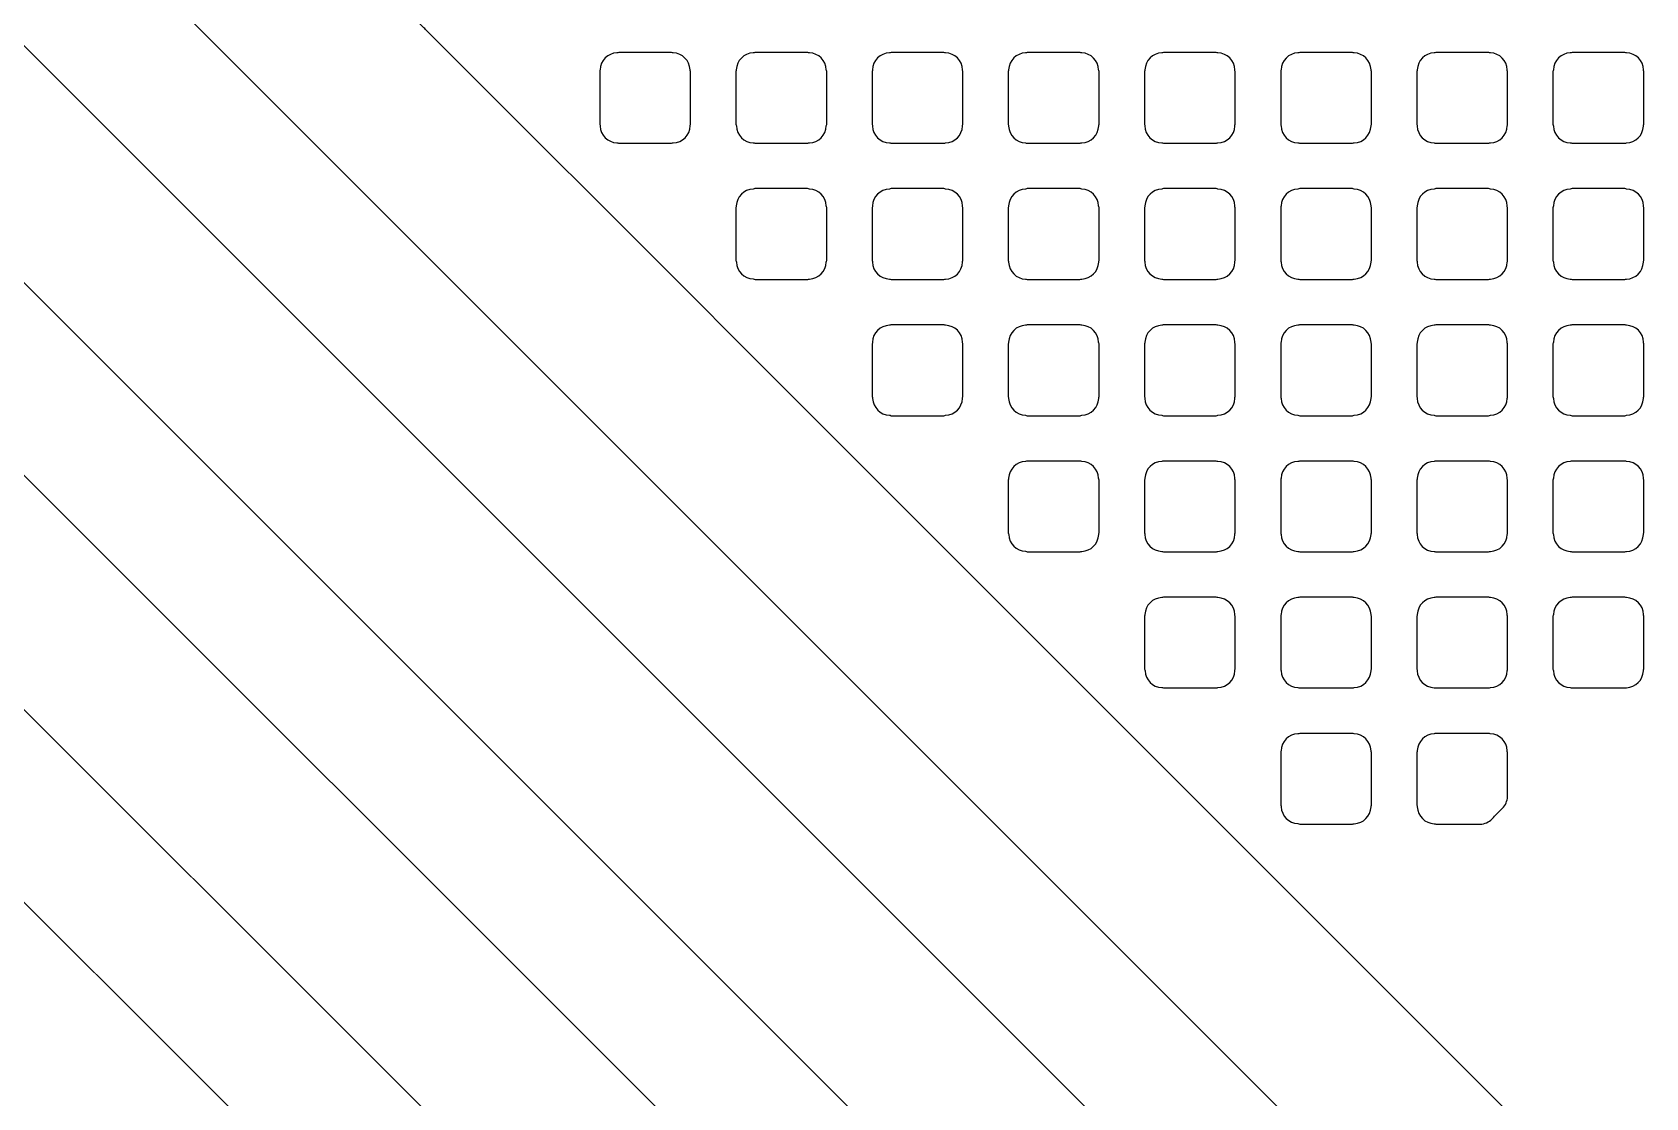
# Model space of a CAD drawing. Extents: x 3811 to 4077, y -444 to -307.
# Drawn here: x 3992.601 to 3994.406, y -385.253 to -384.061 of the extents above; entities that cross this region are included whole.
import ezdxf

# ---------------------------------------------------------------- set-up
doc = ezdxf.new("R2010")
doc.units = 0
doc.layers.add('gbr-dxf', color=7, linetype='Continuous')

msp = doc.modelspace()

# ---------------------------------------------------------------- linework, layer by layer
at = {"layer": 'gbr-dxf', "linetype": 'Continuous'}
for points in [[(3994.4465, -385.9312), (3991.9084, -383.3931, -0.047409), (3991.8986, -383.3826, -0.163793), (3989.9024, -377.4523, -0.009935)], [(3990.0548, -377.4545, 0.163577), (3992.0164, -383.2857), (3994.5558, -385.8251, -0.008901)], [(3993.9448, -386.3878), (3991.3972, -383.8402, -0.041025), (3991.3892, -383.8307, -0.164875), (3989.2299, -377.4605, -0.009972)], [(3989.3823, -377.4626, 0.164763), (3991.5087, -383.7362), (3994.0498, -386.2772, -0.013686)], [(3994.2202, -386.1856), (3991.6493, -383.6147, -0.041071), (3991.641, -383.6054, -0.164322), (3989.5639, -377.4599, -0.007717)], [(3989.7163, -377.4601, 0.164179), (3991.7589, -383.5087), (3994.3264, -386.0762, -0.008541)], [(3994.6802, -385.6974), (3993.3644, -384.3815, -0.019428), (3993.3631, -384.3802), (3993.0407, -384.0577, -0.028666), (3993.0387, -384.0557), (3992.9072, -383.9242, -0.01762), (3992.906, -383.923), (3992.8879, -383.9049, -0.018376), (3992.8867, -383.9037), (3992.7555, -383.7725, -0.035312), (3992.753, -383.77), (3992.45, -383.4669, -0.016557), (3992.4489, -383.4659), (3992.4316, -383.4486, -0.041127), (3992.4287, -383.4456), (3992.2983, -383.3152, -0.034494), (3992.2958, -383.3128), (3992.279, -383.2959, -0.034732), (3992.2765, -383.2935), (3992.154, -383.1709, -0.047936), (3992.1507, -383.1674, -0.015201), (3991.8174, -382.6977)]]:
    msp.add_lwpolyline(points, format="xyb", dxfattribs=at)
for points in [[(3993.2355, -384.164, -0.127205), (3993.236, -384.1658, 0.393776), (3993.2547, -384.1845, -0.127694), (3993.2566, -384.185), (3993.3159, -384.185, -0.098843), (3993.3178, -384.1846, 0.393729), (3993.3367, -384.1657, -0.095482), (3993.3371, -384.1639), (3993.3371, -384.1047, -0.098843), (3993.3366, -384.1028, 0.393729), (3993.3178, -384.0839, -0.09841), (3993.3159, -384.0835), (3993.2567, -384.0835, -0.101214), (3993.2548, -384.0839, 0.393729), (3993.2359, -384.1028, -0.092282), (3993.2355, -384.1046)], [(3993.3879, -384.1638, -0.101214), (3993.3884, -384.1657, 0.393729), (3993.4072, -384.1846, -0.09841), (3993.4091, -384.185), (3993.4683, -384.185, -0.095462), (3993.4702, -384.1846, 0.393729), (3993.489, -384.1657, -0.095482), (3993.4895, -384.1639), (3993.4895, -384.1047, -0.098843), (3993.489, -384.1028, 0.393729), (3993.4701, -384.0839, -0.101678), (3993.4682, -384.0835), (3993.4092, -384.0835, -0.104567), (3993.4071, -384.0839, 0.393729), (3993.3883, -384.1028, -0.092282), (3993.3879, -384.1046)], [(3993.5403, -384.1639, -0.098843), (3993.5407, -384.1658, 0.393729), (3993.5596, -384.1846, -0.092282), (3993.5614, -384.185), (3993.6208, -384.185, -0.089302), (3993.6225, -384.1847, 0.393729), (3993.6414, -384.1658, -0.09841), (3993.6418, -384.1639), (3993.6418, -384.1045, -0.089302), (3993.6415, -384.1027, 0.393729), (3993.6226, -384.0839, -0.095482), (3993.6207, -384.0835), (3993.5615, -384.0835, -0.098843), (3993.5596, -384.0839, 0.393729), (3993.5407, -384.1028, -0.101678), (3993.5403, -384.1047)], [(3993.6926, -384.1639, -0.098843), (3993.6931, -384.1658, 0.393729), (3993.7119, -384.1847, -0.088868), (3993.7137, -384.185), (3993.7731, -384.185, -0.098843), (3993.775, -384.1846, 0.393729), (3993.7939, -384.1657, -0.09841), (3993.7943, -384.1638), (3993.7943, -384.1047, -0.101214), (3993.7938, -384.1028, 0.393729), (3993.775, -384.0839, -0.09841), (3993.7731, -384.0835), (3993.7139, -384.0835, -0.101214), (3993.712, -384.0839, 0.393729), (3993.6931, -384.1028, -0.101678), (3993.6926, -384.1047)], [(3993.8451, -384.1639, -0.095462), (3993.8455, -384.1657, 0.393729), (3993.8644, -384.1846, -0.095482), (3993.8662, -384.185), (3993.9256, -384.185, -0.092621), (3993.9273, -384.1846, 0.393729), (3993.9462, -384.1658, -0.101678), (3993.9467, -384.1638), (3993.9467, -384.1048, -0.104567), (3993.9462, -384.1028, 0.393729), (3993.9273, -384.0839, -0.104195), (3993.9253, -384.0835), (3993.8663, -384.0835, -0.095462), (3993.8644, -384.0839, 0.393729), (3993.8456, -384.1027, -0.09841), (3993.8451, -384.1046)], [(3993.9975, -384.1638, -0.101214), (3993.998, -384.1657, 0.393729), (3994.0168, -384.1846, -0.09841), (3994.0187, -384.185), (3994.0779, -384.185, -0.095462), (3994.0798, -384.1846, 0.393729), (3994.0986, -384.1657, -0.095482), (3994.0991, -384.1639), (3994.0991, -384.1047, -0.098843), (3994.0986, -384.1028, 0.393729), (3994.0797, -384.0839, -0.101678), (3994.0778, -384.0835), (3994.0188, -384.0835, -0.104567), (3994.0167, -384.0839, 0.393729), (3993.9979, -384.1028, -0.092282), (3993.9975, -384.1046)], [(3994.1499, -384.1639, -0.095462), (3994.1503, -384.1658, 0.393729), (3994.1691, -384.1847, -0.088868), (3994.1709, -384.185), (3994.2303, -384.185, -0.098843), (3994.2322, -384.1846, 0.393729), (3994.2511, -384.1657, -0.088868), (3994.2514, -384.164), (3994.2514, -384.1046, -0.092621), (3994.251, -384.1028, 0.393729), (3994.2322, -384.0839, -0.09841), (3994.2303, -384.0835), (3994.1711, -384.0835, -0.101214), (3994.1692, -384.0839, 0.393729), (3994.1503, -384.1028, -0.09841), (3994.1499, -384.1047)], [(3994.3022, -384.1638, -0.101214), (3994.3027, -384.1658, 0.393729), (3994.3216, -384.1846, -0.092282), (3994.3234, -384.185), (3994.3828, -384.185, -0.089302), (3994.3845, -384.1847, 0.393729), (3994.4034, -384.1658, -0.107228), (3994.4039, -384.1637), (3994.4039, -384.1046, -0.098843), (3994.4035, -384.1027, 0.393729), (3994.3846, -384.0839, -0.095482), (3994.3827, -384.0835), (3994.3235, -384.0835, -0.098843), (3994.3216, -384.0839, 0.393729), (3994.3027, -384.1028, -0.104195), (3994.3022, -384.1048)], [(3993.3879, -384.3161, -0.139526), (3993.3885, -384.3181, 0.393775), (3993.4072, -384.3368, -0.145433), (3993.4093, -384.3375), (3993.4682, -384.3375, -0.104567), (3993.4702, -384.337, 0.393729), (3993.489, -384.3181, -0.095482), (3993.4895, -384.3163), (3993.4895, -384.2571, -0.098843), (3993.489, -384.2552, 0.393729), (3993.4701, -384.2363, -0.104195), (3993.4681, -384.2358), (3993.4092, -384.2358, -0.10699), (3993.4071, -384.2363, 0.393729), (3993.3883, -384.2552, -0.092282), (3993.3879, -384.257)], [(3993.5403, -384.3163, -0.098843), (3993.5407, -384.3182, 0.393729), (3993.5596, -384.337, -0.101678), (3993.5615, -384.3375), (3993.6206, -384.3375, -0.098843), (3993.6225, -384.3371, 0.393729), (3993.6414, -384.3182, -0.09841), (3993.6418, -384.3163), (3993.6418, -384.2569, -0.089302), (3993.6415, -384.2551, 0.393729), (3993.6226, -384.2363, -0.09841), (3993.6207, -384.2358), (3993.5615, -384.2358, -0.101214), (3993.5596, -384.2363, 0.393729), (3993.5407, -384.2552, -0.101678), (3993.5403, -384.2571)], [(3993.6926, -384.3163, -0.098843), (3993.6931, -384.3182, 0.393729), (3993.7119, -384.3371, -0.09841), (3993.7138, -384.3375), (3993.7729, -384.3375, -0.10699), (3993.775, -384.337, 0.393729), (3993.7939, -384.3181, -0.09841), (3993.7943, -384.3162), (3993.7943, -384.2571, -0.101214), (3993.7938, -384.2552, 0.393729), (3993.775, -384.2363, -0.101678), (3993.773, -384.2358), (3993.714, -384.2358, -0.104567), (3993.712, -384.2363, 0.393729), (3993.6931, -384.2552, -0.101678), (3993.6926, -384.2571)], [(3993.8451, -384.3163, -0.095462), (3993.8455, -384.3181, 0.393729), (3993.8644, -384.337, -0.104195), (3993.8664, -384.3375), (3993.9254, -384.3375, -0.101214), (3993.9273, -384.337, 0.393729), (3993.9462, -384.3182, -0.101678), (3993.9467, -384.3162), (3993.9467, -384.2572, -0.104567), (3993.9462, -384.2552, 0.393729), (3993.9273, -384.2363, -0.107228), (3993.9253, -384.2358), (3993.8663, -384.2358, -0.098843), (3993.8644, -384.2363, 0.393729), (3993.8456, -384.2551, -0.09841), (3993.8451, -384.257)], [(3993.9975, -384.3162, -0.101214), (3993.998, -384.3181, 0.393729), (3994.0168, -384.337, -0.107228), (3994.0189, -384.3375), (3994.0778, -384.3375, -0.104567), (3994.0798, -384.337, 0.393729), (3994.0986, -384.3181, -0.095482), (3994.0991, -384.3163), (3994.0991, -384.2571, -0.098843), (3994.0986, -384.2552, 0.393729), (3994.0797, -384.2363, -0.104195), (3994.0777, -384.2358), (3994.0188, -384.2358, -0.10699), (3994.0167, -384.2363, 0.393729), (3993.9979, -384.2552, -0.092282), (3993.9975, -384.257)], [(3994.1499, -384.3163, -0.095462), (3994.1503, -384.3182, 0.393729), (3994.1691, -384.3371, -0.09841), (3994.171, -384.3375), (3994.2301, -384.3375, -0.10699), (3994.2322, -384.337, 0.393729), (3994.2511, -384.3181, -0.088868), (3994.2514, -384.3164), (3994.2514, -384.257, -0.092621), (3994.251, -384.2552, 0.393729), (3994.2322, -384.2363, -0.101678), (3994.2302, -384.2358), (3994.1712, -384.2358, -0.104567), (3994.1692, -384.2363, 0.393729), (3994.1503, -384.2552, -0.09841), (3994.1499, -384.2571)], [(3994.3022, -384.3162, -0.101214), (3994.3027, -384.3182, 0.393729), (3994.3216, -384.337, -0.101678), (3994.3235, -384.3375), (3994.3826, -384.3375, -0.098843), (3994.3845, -384.3371, 0.393729), (3994.4034, -384.3182, -0.107228), (3994.4039, -384.3161), (3994.4039, -384.257, -0.098843), (3994.4035, -384.2551, 0.393729), (3994.3846, -384.2363, -0.09841), (3994.3827, -384.2358), (3994.3235, -384.2358, -0.101214), (3994.3216, -384.2363, 0.393729), (3994.3027, -384.2552, -0.104195), (3994.3022, -384.2572)], [(3993.5403, -384.4686, -0.135296), (3993.5409, -384.4706, 0.393773), (3993.5596, -384.4893, -0.135844), (3993.5615, -384.4899), (3993.6207, -384.4899, -0.095462), (3993.6225, -384.4895, 0.393729), (3993.6414, -384.4706, -0.09841), (3993.6418, -384.4687), (3993.6418, -384.4093, -0.089302), (3993.6415, -384.4075, 0.393729), (3993.6226, -384.3887, -0.088868), (3993.6209, -384.3883), (3993.5614, -384.3883, -0.092621), (3993.5596, -384.3887, 0.393729), (3993.5407, -384.4076, -0.101678), (3993.5403, -384.4095)], [(3993.6926, -384.4687, -0.098843), (3993.6931, -384.4706, 0.393729), (3993.7119, -384.4895, -0.095482), (3993.7138, -384.4899), (3993.773, -384.4899, -0.104567), (3993.775, -384.4894, 0.393729), (3993.7939, -384.4705, -0.09841), (3993.7943, -384.4686), (3993.7943, -384.4095, -0.101214), (3993.7938, -384.4076, 0.393729), (3993.775, -384.3887, -0.092282), (3993.7732, -384.3883), (3993.7138, -384.3883, -0.095462), (3993.712, -384.3887, 0.393729), (3993.6931, -384.4076, -0.101678), (3993.6926, -384.4095)], [(3993.8451, -384.4687, -0.095462), (3993.8455, -384.4705, 0.393729), (3993.8644, -384.4894, -0.101678), (3993.8663, -384.4899), (3993.9254, -384.4899, -0.098843), (3993.9273, -384.4894, 0.393729), (3993.9462, -384.4706, -0.101678), (3993.9467, -384.4686), (3993.9467, -384.4096, -0.104567), (3993.9462, -384.4076, 0.393729), (3993.9273, -384.3887, -0.09841), (3993.9254, -384.3883), (3993.8661, -384.3883, -0.089302), (3993.8644, -384.3887, 0.393729), (3993.8456, -384.4075, -0.09841), (3993.8451, -384.4094)], [(3993.9975, -384.4686, -0.101214), (3993.998, -384.4705, 0.393729), (3994.0168, -384.4894, -0.104195), (3994.0188, -384.4899), (3994.0778, -384.4899, -0.101214), (3994.0798, -384.4894, 0.393729), (3994.0986, -384.4705, -0.095482), (3994.0991, -384.4687), (3994.0991, -384.4095, -0.098843), (3994.0986, -384.4076, 0.393729), (3994.0797, -384.3887, -0.095482), (3994.0779, -384.3883), (3994.0186, -384.3883, -0.098843), (3994.0167, -384.3887, 0.393729), (3993.9979, -384.4076, -0.092282), (3993.9975, -384.4094)], [(3994.1499, -384.4687, -0.095462), (3994.1503, -384.4706, 0.393729), (3994.1691, -384.4895, -0.095482), (3994.171, -384.4899), (3994.2302, -384.4899, -0.104567), (3994.2322, -384.4894, 0.393729), (3994.2511, -384.4705, -0.088868), (3994.2514, -384.4688), (3994.2514, -384.4094, -0.092621), (3994.251, -384.4076, 0.393729), (3994.2322, -384.3887, -0.092282), (3994.2304, -384.3883), (3994.171, -384.3883, -0.095462), (3994.1692, -384.3887, 0.393729), (3994.1503, -384.4076, -0.09841), (3994.1499, -384.4095)], [(3994.3022, -384.4686, -0.101214), (3994.3027, -384.4706, 0.393729), (3994.3216, -384.4894, -0.09841), (3994.3235, -384.4899), (3994.3827, -384.4899, -0.095462), (3994.3845, -384.4895, 0.393729), (3994.4034, -384.4706, -0.107228), (3994.4039, -384.4685), (3994.4039, -384.4094, -0.098843), (3994.4035, -384.4075, 0.393729), (3994.3846, -384.3887, -0.088868), (3994.3829, -384.3883), (3994.3234, -384.3883, -0.092621), (3994.3216, -384.3887, 0.393729), (3994.3027, -384.4076, -0.104195), (3994.3022, -384.4096)], [(3993.6926, -384.6211, -0.134876), (3993.6932, -384.623, 0.393772), (3993.7119, -384.6417, -0.128775), (3993.7138, -384.6423), (3993.773, -384.6423, -0.101214), (3993.775, -384.6418, 0.393729), (3993.7939, -384.6229, -0.09841), (3993.7943, -384.621), (3993.7943, -384.5619, -0.101214), (3993.7938, -384.56, 0.393729), (3993.775, -384.5411, -0.095482), (3993.7731, -384.5407), (3993.7139, -384.5407, -0.098843), (3993.712, -384.5411, 0.393729), (3993.6931, -384.56, -0.101678), (3993.6926, -384.5619)], [(3993.8451, -384.6211, -0.095462), (3993.8455, -384.6229, 0.393729), (3993.8644, -384.6418, -0.09841), (3993.8663, -384.6423), (3993.9255, -384.6423, -0.095462), (3993.9273, -384.6418, 0.393729), (3993.9462, -384.623, -0.101678), (3993.9467, -384.621), (3993.9467, -384.562, -0.104567), (3993.9462, -384.56, 0.393729), (3993.9273, -384.5411, -0.101678), (3993.9254, -384.5407), (3993.8662, -384.5407, -0.092621), (3993.8644, -384.5411, 0.393729), (3993.8456, -384.5599, -0.09841), (3993.8451, -384.5618)], [(3993.9975, -384.621, -0.101214), (3993.998, -384.6229, 0.393729), (3994.0168, -384.6418, -0.101678), (3994.0188, -384.6423), (3994.0779, -384.6423, -0.098843), (3994.0798, -384.6418, 0.393729), (3994.0986, -384.6229, -0.095482), (3994.0991, -384.6211), (3994.0991, -384.5619, -0.098843), (3994.0986, -384.56, 0.393729), (3994.0797, -384.5411, -0.09841), (3994.0778, -384.5407), (3994.0187, -384.5407, -0.101214), (3994.0167, -384.5411, 0.393729), (3993.9979, -384.56, -0.092282), (3993.9975, -384.5618)], [(3994.1499, -384.6211, -0.095462), (3994.1503, -384.623, 0.393729), (3994.1691, -384.6419, -0.092282), (3994.1709, -384.6423), (3994.2302, -384.6423, -0.101214), (3994.2322, -384.6418, 0.393729), (3994.2511, -384.6229, -0.088868), (3994.2514, -384.6212), (3994.2514, -384.5618, -0.092621), (3994.251, -384.56, 0.393729), (3994.2322, -384.5411, -0.095482), (3994.2303, -384.5407), (3994.1711, -384.5407, -0.098843), (3994.1692, -384.5411, 0.393729), (3994.1503, -384.56, -0.09841), (3994.1499, -384.5619)], [(3994.3022, -384.621, -0.101214), (3994.3027, -384.623, 0.393729), (3994.3216, -384.6418, -0.095482), (3994.3234, -384.6423), (3994.3827, -384.6423, -0.092621), (3994.3845, -384.6419, 0.393729), (3994.4034, -384.623, -0.107228), (3994.4039, -384.6209), (3994.4039, -384.5618, -0.098843), (3994.4035, -384.5599, 0.393729), (3994.3846, -384.5411, -0.092282), (3994.3828, -384.5407), (3994.3234, -384.5407, -0.095462), (3994.3216, -384.5411, 0.393729), (3994.3027, -384.56, -0.104195), (3994.3022, -384.562)], [(3993.8451, -384.7735, -0.131302), (3993.8457, -384.7753, 0.393719), (3993.8644, -384.7941, -0.1315), (3993.8663, -384.7946), (3993.9256, -384.7946, -0.092621), (3993.9273, -384.7942, 0.393729), (3993.9462, -384.7754, -0.101678), (3993.9467, -384.7734), (3993.9467, -384.7144, -0.104567), (3993.9462, -384.7124, 0.393729), (3993.9273, -384.6935, -0.104195), (3993.9253, -384.6931), (3993.8663, -384.6931, -0.095462), (3993.8644, -384.6935, 0.393729), (3993.8456, -384.7123, -0.09841), (3993.8451, -384.7142)], [(3993.9975, -384.7734, -0.101214), (3993.998, -384.7753, 0.393729), (3994.0168, -384.7942, -0.09841), (3994.0187, -384.7946), (3994.0779, -384.7946, -0.095462), (3994.0798, -384.7942, 0.393729), (3994.0986, -384.7753, -0.095482), (3994.0991, -384.7735), (3994.0991, -384.7143, -0.098843), (3994.0986, -384.7124, 0.393729), (3994.0797, -384.6935, -0.101678), (3994.0778, -384.6931), (3994.0188, -384.6931, -0.104567), (3994.0167, -384.6935, 0.393729), (3993.9979, -384.7124, -0.092282), (3993.9975, -384.7142)], [(3994.1499, -384.7735, -0.095462), (3994.1503, -384.7754, 0.393729), (3994.1691, -384.7943, -0.088868), (3994.1709, -384.7946), (3994.2303, -384.7946, -0.098843), (3994.2322, -384.7942, 0.393729), (3994.2511, -384.7753, -0.088868), (3994.2514, -384.7736), (3994.2514, -384.7142, -0.092621), (3994.251, -384.7124, 0.393729), (3994.2322, -384.6935, -0.09841), (3994.2303, -384.6931), (3994.1711, -384.6931, -0.101214), (3994.1692, -384.6935, 0.393729), (3994.1503, -384.7124, -0.09841), (3994.1499, -384.7143)], [(3994.3022, -384.7734, -0.101214), (3994.3027, -384.7754, 0.393729), (3994.3216, -384.7942, -0.092282), (3994.3234, -384.7946), (3994.3828, -384.7946, -0.089302), (3994.3845, -384.7943, 0.393729), (3994.4034, -384.7754, -0.107228), (3994.4039, -384.7733), (3994.4039, -384.7142, -0.098843), (3994.4035, -384.7123, 0.393729), (3994.3846, -384.6935, -0.095482), (3994.3827, -384.6931), (3994.3235, -384.6931, -0.098843), (3994.3216, -384.6935, 0.393729), (3994.3027, -384.7124, -0.104195), (3994.3022, -384.7144)], [(3993.9975, -384.9258, -0.137139), (3993.9981, -384.9277, 0.393718), (3994.0168, -384.9464, -0.142774), (3994.0188, -384.9471), (3994.0778, -384.9471, -0.104567), (3994.0798, -384.9466, 0.393729), (3994.0986, -384.9277, -0.095482), (3994.0991, -384.9259), (3994.0991, -384.8667, -0.098843), (3994.0986, -384.8648, 0.393729), (3994.0797, -384.8459, -0.104195), (3994.0777, -384.8454), (3994.0188, -384.8454, -0.10699), (3994.0167, -384.8459, 0.393729), (3993.9979, -384.8648, -0.092282), (3993.9975, -384.8666)], [(3994.1499, -384.9257, -0.104567), (3994.1504, -384.9277, 0.393729), (3994.1692, -384.9466, -0.107228), (3994.1713, -384.9471), (3994.2202, -384.9471, -0.047608), (3994.2206, -384.9471, 0.192269), (3994.2341, -384.9411, -0.020505), (3994.2457, -384.9292), (3994.2457, -384.9292, 0.181391), (3994.2514, -384.9164), (3994.2514, -384.8667, -0.098843), (3994.251, -384.8648, 0.393729), (3994.2321, -384.8459, -0.107228), (3994.2301, -384.8454), (3994.1711, -384.8454, -0.098843), (3994.1692, -384.8459, 0.393729), (3994.1504, -384.8647, -0.104195), (3994.1499, -384.8667)]]:
    msp.add_lwpolyline(points, format="xyb", close=True, dxfattribs=at)

doc.saveas('drawing.dxf')
